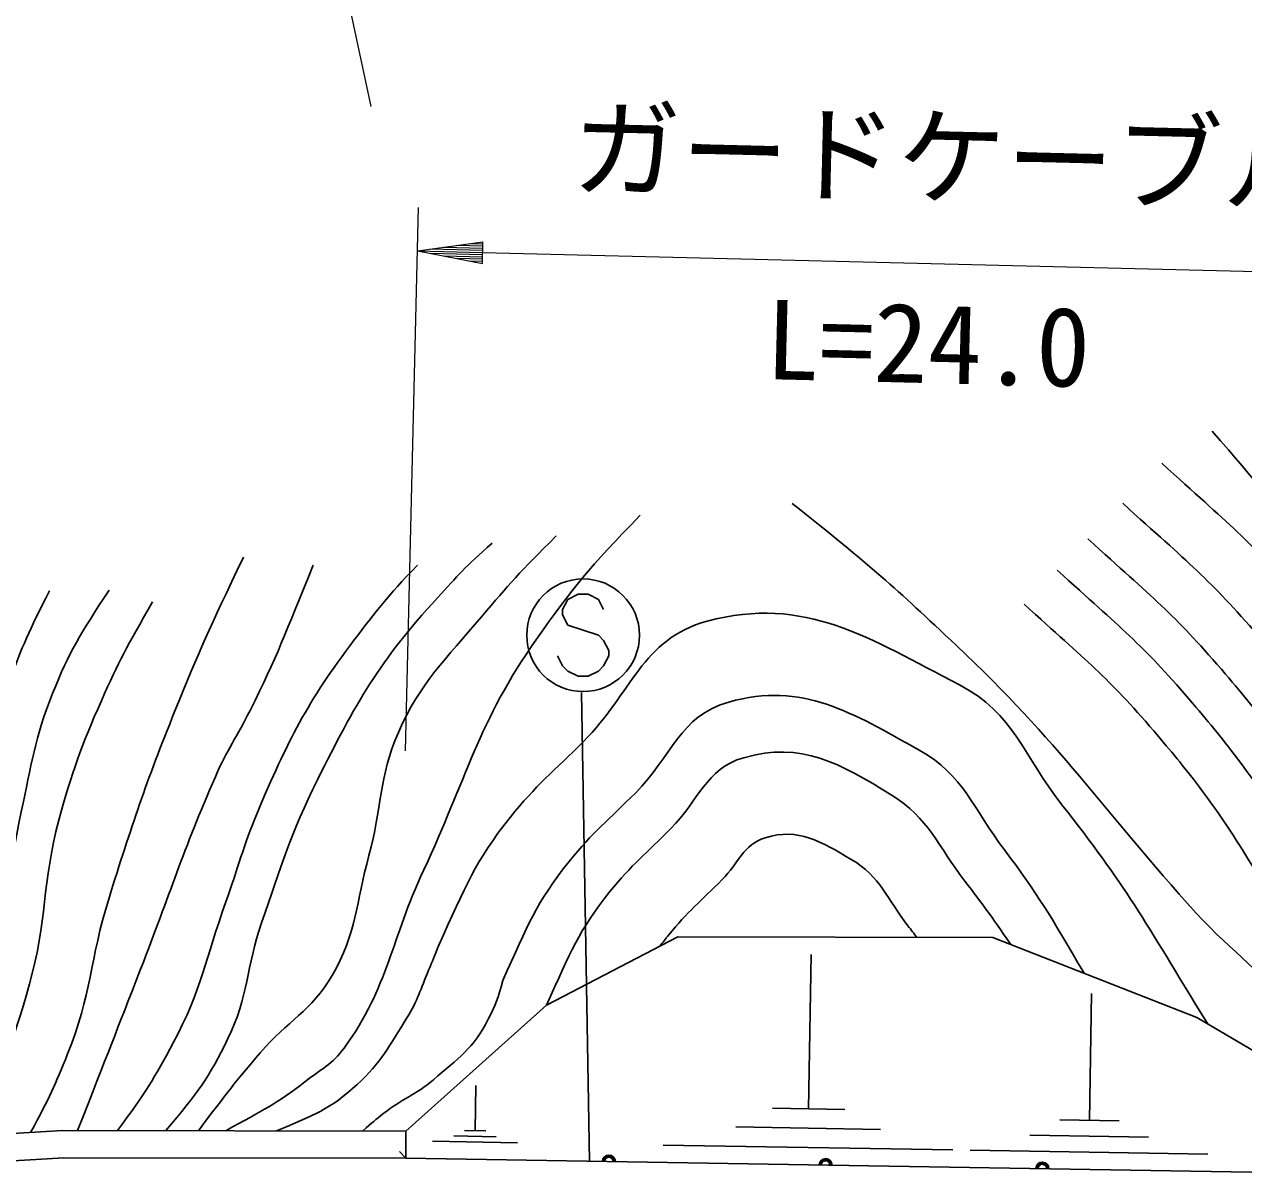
# Model space of a CAD drawing. Units: millimetres, scale not verified. Extents: x 40000 to 680000, y 20000 to 380000.
# Drawn here: x 496158 to 524277, y 309895 to 336471 of the extents above; entities that cross this region are included whole.
import ezdxf
from ezdxf.enums import TextEntityAlignment as Align

# ---------------------------------------------------------------- set-up
doc = ezdxf.new("R2010")
doc.units = ezdxf.units.MM
doc.header["$LTSCALE"] = 1000
for name, color, linetype, lineweight in [('M-BGD', 7, 'Continuous', 25), ('M-STR-HTXT', 7, 'Continuous', 13), ('M-STR-STRC', 7, 'Continuous', 25)]:
    doc.layers.add(name, color=color, linetype=linetype, lineweight=lineweight)
doc.styles.add('ＭＳ ゴシック', font='')
doc.styles.get('ＭＳ ゴシック').set_extended_font_data('MS Gothic')

msp = doc.modelspace()

# ---------------------------------------------------------------- linework, layer by layer
at = {"layer": 'M-BGD'}
for p, q in [((514243, 311458), (514302, 315020)), ((520722, 311192), (520770, 314115)), ((506554, 310955), (506572, 311998)), ((515078, 311444), (513408, 311472)), ((515905, 310985), (512566, 311040)), ((521407, 311181), (520036, 311203)), ((504956, 310947), (504955, 310320)), ((507042, 310816), (506063, 310832)), ((506799, 310951), (506310, 310959)), ((522086, 310804), (519345, 310849)), ((504955, 310320), (504807, 310472)), ((507529, 310678), (505572, 310710)), ((517568, 310513), (510889, 310622)), ((523450, 310416), (517969, 310506)), ((529318, 309920), (504955, 310320))]:
    msp.add_line(p, q, dxfattribs=at)
for points in [[(527751, 309945), (526150, 311827), (523198, 313566), (518491, 315410), (511228, 315427), (508201, 313849), (504956, 310947)], [(454511, 303862), (460569, 305710), (473672, 308668), (486006, 310298), (497048, 310958), (504956, 310947)], [(454694, 303262), (460730, 305104), (473782, 308050), (486066, 309673), (497066, 310330), (504955, 310320)]]:
    msp.add_lwpolyline(points, dxfattribs=at)
for centre, radius in [((509638, 310243), 150), ((509638, 310243), 120), ((509638, 310243), 100), ((509638, 310243), 100), ((509638, 310243), 100), ((509638, 310243), 100), ((514637, 310161), 150), ((514637, 310161), 120), ((514637, 310161), 100), ((514637, 310161), 100), ((514637, 310161), 100), ((514637, 310161), 100), ((519636, 310079), 150), ((519636, 310079), 120), ((519636, 310079), 100), ((519636, 310079), 100), ((519636, 310079), 100), ((519636, 310079), 100)]:
    msp.add_arc(centre, radius, 359.0586, 179.0586, dxfattribs=at)
for points, knots in [([(533084, 315526), (532625, 315962), (532308, 316299), (531769, 316879), (530391, 318364), (529885, 319418), (528626, 321006), (527547, 322368), (526922, 323115), (525805, 324446), (524931, 325486), (524649, 325817), (523548, 327092)], [0, 0, 0, 0, 1, 1, 1, 2, 2, 2, 3, 3, 3, 4, 4, 4, 4]), ([(522390, 326349), (523938, 324944), (524434, 324556), (525569, 323243), (526119, 322606), (526418, 322239), (526927, 321569), (528005, 320151), (528394, 319205), (529447, 317768), (530037, 316964), (530414, 316548), (531052, 315781), (531353, 315418), (531449, 315302), (531828, 314856)], [0, 0, 0, 0, 1, 1, 1, 2, 2, 2, 3, 3, 3, 4, 4, 4, 5, 5, 5, 5]), ([(526150, 311827), (525895, 312618), (525755, 312906), (525394, 313545), (524764, 314661), (524045, 315020), (523186, 315971), (521016, 318375), (520014, 319929), (517654, 322146), (516229, 323485), (515704, 323960), (513869, 325422)], [0, 0, 0, 0, 1, 1, 1, 2, 2, 2, 3, 3, 3, 4, 4, 4, 4]), ([(521489, 325426), (523011, 324045), (523500, 323665), (524614, 322372), (525129, 321775), (525409, 321432), (525887, 320804), (526964, 319387), (527353, 318441), (528406, 317005), (529012, 316178), (529400, 315750), (530056, 314961), (530308, 314659), (530418, 314526), (530664, 314235)], [0, 0, 0, 0, 1, 1, 1, 2, 2, 2, 3, 3, 3, 4, 4, 4, 5, 5, 5, 5]), ([(500801, 310953), (501676, 311437), (501966, 311568), (502628, 312085), (502996, 312372), (503261, 312484), (503534, 312861), (504560, 314281), (504618, 315369), (505362, 316954), (506348, 319052), (506627, 320395), (507967, 322288), (508809, 323478), (509179, 323940), (510361, 325151)], [0, 0, 0, 0, 1, 1, 1, 2, 2, 2, 3, 3, 3, 4, 4, 4, 5, 5, 5, 5]), ([(499422, 310955), (500148, 311832), (500419, 312176), (500853, 313077), (501325, 314055), (501275, 314720), (501630, 315746), (502082, 317053), (502300, 317807), (502916, 319046), (503790, 320804), (504354, 321797), (505682, 323243), (506153, 323757), (506329, 323965), (506943, 324505)], [0, 0, 0, 0, 1, 1, 1, 2, 2, 2, 3, 3, 3, 4, 4, 4, 5, 5, 5, 5]), ([(500174, 310954), (500832, 311830), (501019, 312077), (501605, 312761), (502220, 313479), (502779, 313716), (503255, 314533), (503825, 315509), (503804, 316209), (504105, 317299), (504408, 318398), (504325, 319094), (504784, 320138), (505300, 321313), (505878, 321822), (506701, 322807), (507338, 323568), (507581, 323830), (508424, 324675)], [0, 0, 0, 0, 1, 1, 1, 2, 2, 2, 3, 3, 3, 4, 4, 4, 5, 5, 5, 6, 6, 6, 6]), ([(520686, 324605), (522185, 323244), (522668, 322871), (523764, 321597), (524247, 321035), (524511, 320713), (524960, 320123), (526037, 318706), (526425, 317760), (527478, 316325), (528100, 315478), (528497, 315039), (529169, 314231), (529364, 313997), (529474, 313863), (529627, 313682)], [0, 0, 0, 0, 1, 1, 1, 2, 2, 2, 3, 3, 3, 4, 4, 4, 5, 5, 5, 5]), ([(496301, 310913), (496743, 311726), (496860, 312002), (497156, 312728), (497700, 314063), (497672, 314919), (498102, 316295), (498639, 318011), (498957, 318971), (499631, 320638), (500199, 322042), (500415, 322516), (501208, 324181)], [0, 0, 0, 0, 1, 1, 1, 2, 2, 2, 3, 3, 3, 4, 4, 4, 4]), ([(497383, 310957), (498094, 312769), (498272, 313224), (498839, 314678), (499515, 316411), (499816, 317414), (500562, 319119), (500832, 319736), (501061, 320044), (501363, 320647), (502000, 321923), (502162, 322384), (502819, 323996)], [0, 0, 0, 0, 1, 1, 1, 2, 2, 2, 3, 3, 3, 4, 4, 4, 4]), ([(498305, 310956), (498954, 311841), (499150, 312154), (499591, 312980), (500230, 314175), (500345, 314956), (500805, 316231), (501094, 317035), (501201, 317506), (501533, 318294), (502225, 319936), (502687, 320854), (503765, 322273), (504298, 322974), (504504, 323245), (505221, 323996)], [0, 0, 0, 0, 1, 1, 1, 2, 2, 2, 3, 3, 3, 4, 4, 4, 5, 5, 5, 5]), ([(519979, 323881), (521458, 322539), (521935, 322173), (523015, 320914), (523471, 320384), (523721, 320081), (524144, 319524), (525221, 318107), (525608, 317161), (526661, 315727), (527297, 314861), (527702, 314414), (528389, 313588), (528524, 313425), (528619, 313311), (528715, 313195)], [0, 0, 0, 0, 1, 1, 1, 2, 2, 2, 3, 3, 3, 4, 4, 4, 5, 5, 5, 5]), ([(493397, 311932), (493934, 313247), (494089, 313668), (494408, 314819), (494802, 316240), (494753, 317095), (495072, 318535), (495315, 319627), (495421, 320254), (495806, 321304), (496116, 322148), (496256, 322454), (496736, 323409)], [0, 0, 0, 0, 1, 1, 1, 2, 2, 2, 3, 3, 3, 4, 4, 4, 4]), ([(494240, 311452), (494865, 312852), (495056, 313315), (495415, 314563), (495825, 315993), (495765, 316858), (496085, 318310), (496321, 319387), (496395, 320016), (496807, 321038), (497205, 322024), (497439, 322391), (498111, 323425)], [0, 0, 0, 0, 1, 1, 1, 2, 2, 2, 3, 3, 3, 4, 4, 4, 4]), ([(494936, 310832), (495650, 312409), (495884, 312929), (496279, 314344), (496683, 315786), (496566, 316672), (496954, 318118), (497250, 319220), (497471, 319827), (497933, 320870), (498340, 321787), (498516, 322109), (499114, 323150)], [0, 0, 0, 0, 1, 1, 1, 2, 2, 2, 3, 3, 3, 4, 4, 4, 4]), ([(505717, 315236), (506347, 316620), (506542, 317148), (507360, 318179), (507953, 318925), (508383, 319258), (509055, 319933), (510151, 321032), (510405, 322300), (511903, 322705), (514167, 323317), (515640, 322311), (517724, 321237), (518987, 320587), (519205, 319587), (520085, 318473), (521552, 316614), (521957, 315854), (523442, 313423)], [0, 0, 0, 0, 1, 1, 1, 2, 2, 2, 3, 3, 3, 4, 4, 4, 5, 5, 5, 6, 6, 6, 6]), ([(519213, 323097), (520670, 321775), (521141, 321415), (522204, 320174), (522629, 319678), (522863, 319395), (523259, 318874), (524336, 317458), (524723, 316512), (525776, 315078), (526426, 314193), (526840, 313735), (527542, 312891), (527613, 312806), (527673, 312734), (527727, 312668)], [0, 0, 0, 0, 1, 1, 1, 2, 2, 2, 3, 3, 3, 4, 4, 4, 5, 5, 5, 5]), ([(507189, 314415), (507777, 315709), (507956, 316204), (508724, 317166), (509259, 317835), (509644, 318136), (510249, 318743), (511078, 319575), (511273, 320524), (512404, 320841), (514106, 321318), (515247, 320594), (516792, 319735), (517826, 319159), (518046, 318374), (518760, 317429), (519558, 316373), (519796, 315951), (520601, 314584)], [0, 0, 0, 0, 1, 1, 1, 2, 2, 2, 3, 3, 3, 4, 4, 4, 5, 5, 5, 6, 6, 6, 6]), ([(508201, 313849), (508761, 315081), (508929, 315555), (509663, 316469), (510158, 317085), (510512, 317364), (511070, 317925), (511716, 318573), (511870, 319302), (512749, 319558), (514064, 319942), (514984, 319420), (516150, 318701), (517019, 318164), (517225, 317521), (517848, 316711), (518280, 316151), (518423, 315955), (518911, 315246)], [0, 0, 0, 0, 1, 1, 1, 2, 2, 2, 3, 3, 3, 4, 4, 4, 5, 5, 5, 6, 6, 6, 6]), ([(510816, 315212), (510877, 315293), (510943, 315377), (511014, 315465), (511452, 316006), (511761, 316253), (512253, 316746), (512635, 317129), (512729, 317550), (513245, 317712), (514006, 317951), (514539, 317620), (515226, 317213), (515904, 316811), (516051, 316300), (516536, 315678), (516612, 315580), (516679, 315494), (516740, 315414)], [0, 0, 0, 0, 1, 1, 1, 2, 2, 2, 3, 3, 3, 4, 4, 4, 5, 5, 5, 6, 6, 6, 6]), ([(501970, 310951), (502829, 311307), (503214, 311451), (503831, 312018), (504382, 312526), (504583, 312919), (504979, 313555), (505229, 313956), (505297, 314220), (505481, 314655), (505576, 314881), (505607, 314955), (505717, 315236)], [0, 0, 0, 0, 1, 1, 1, 2, 2, 2, 3, 3, 3, 4, 4, 4, 4]), ([(507189, 314415), (507090, 314011), (507022, 313855), (506856, 313523), (506528, 312866), (506149, 312611), (505594, 312131), (505184, 311778), (504869, 311692), (504445, 311355), (504252, 311201), (504183, 311148), (503960, 310949)], [0, 0, 0, 0, 1, 1, 1, 2, 2, 2, 3, 3, 3, 4, 4, 4, 4])]:
    msp.add_open_spline(points, degree=3, knots=knots, dxfattribs=at)
at = {"layer": 'M-STR-HTXT'}
for p, q in [((504153, 334574), (501632, 346465)), ((504944, 319712), (505251, 332245)), ((505227, 331245), (506733, 331459)), ((505227, 331245), (506720, 330959)), ((505227, 331245), (506727, 331209)), ((506728, 331259), (505528, 331288)), ((505829, 331331), (506729, 331309)), ((506730, 331359), (506130, 331373)), ((506432, 331416), (506731, 331409)), ((506720, 330959), (506733, 331459)), ((506725, 331159), (505526, 331188)), ((505824, 331131), (506724, 331109)), ((506723, 331059), (506123, 331073)), ((506422, 331016), (506722, 331009)), ((506727, 331209), (528240, 330682))]:
    msp.add_line(p, q, dxfattribs=at)
msp.add_arc((505671, 202359), 140894, 91.97216, 114.20466, dxfattribs=at)
at = {"layer": 'M-STR-STRC'}
for p, q in [((508690, 323209), (508571, 322973)), ((508926, 323327), (508690, 323209)), ((509162, 323327), (508926, 323327)), ((509399, 323209), (509162, 323327)), ((509517, 322973), (509399, 323209)), ((508571, 322973), (508571, 322855)), ((508571, 322855), (508690, 322618)), ((508690, 322618), (509399, 322382)), ((509399, 322382), (509517, 322264)), ((509517, 322264), (509635, 322027)), ((509635, 322027), (509635, 321909)), ((508571, 321673), (508453, 321909)), ((509635, 321909), (509517, 321673)), ((508690, 321555), (508571, 321673)), ((508926, 321436), (508690, 321555)), ((509162, 321436), (508926, 321436)), ((509399, 321555), (509162, 321436)), ((509517, 321673), (509399, 321555)), ((509008, 321065), (509194, 310250))]:
    msp.add_line(p, q, dxfattribs=at)
msp.add_circle((509044, 322382), 1300, dxfattribs=at)

# ---------------------------------------------------------------- texts
at = {"layer": 'M-STR-HTXT', "style": 'ＭＳ ゴシック'}
for s, p in [('ガードケーブル', (517508, 331945)), ('L=24.0', (516961, 327649))]:
    msp.add_text(s, height=1833, rotation=358.597, dxfattribs=at).set_placement(p, align=Align.BOTTOM_CENTER)

doc.saveas('drawing.dxf')
